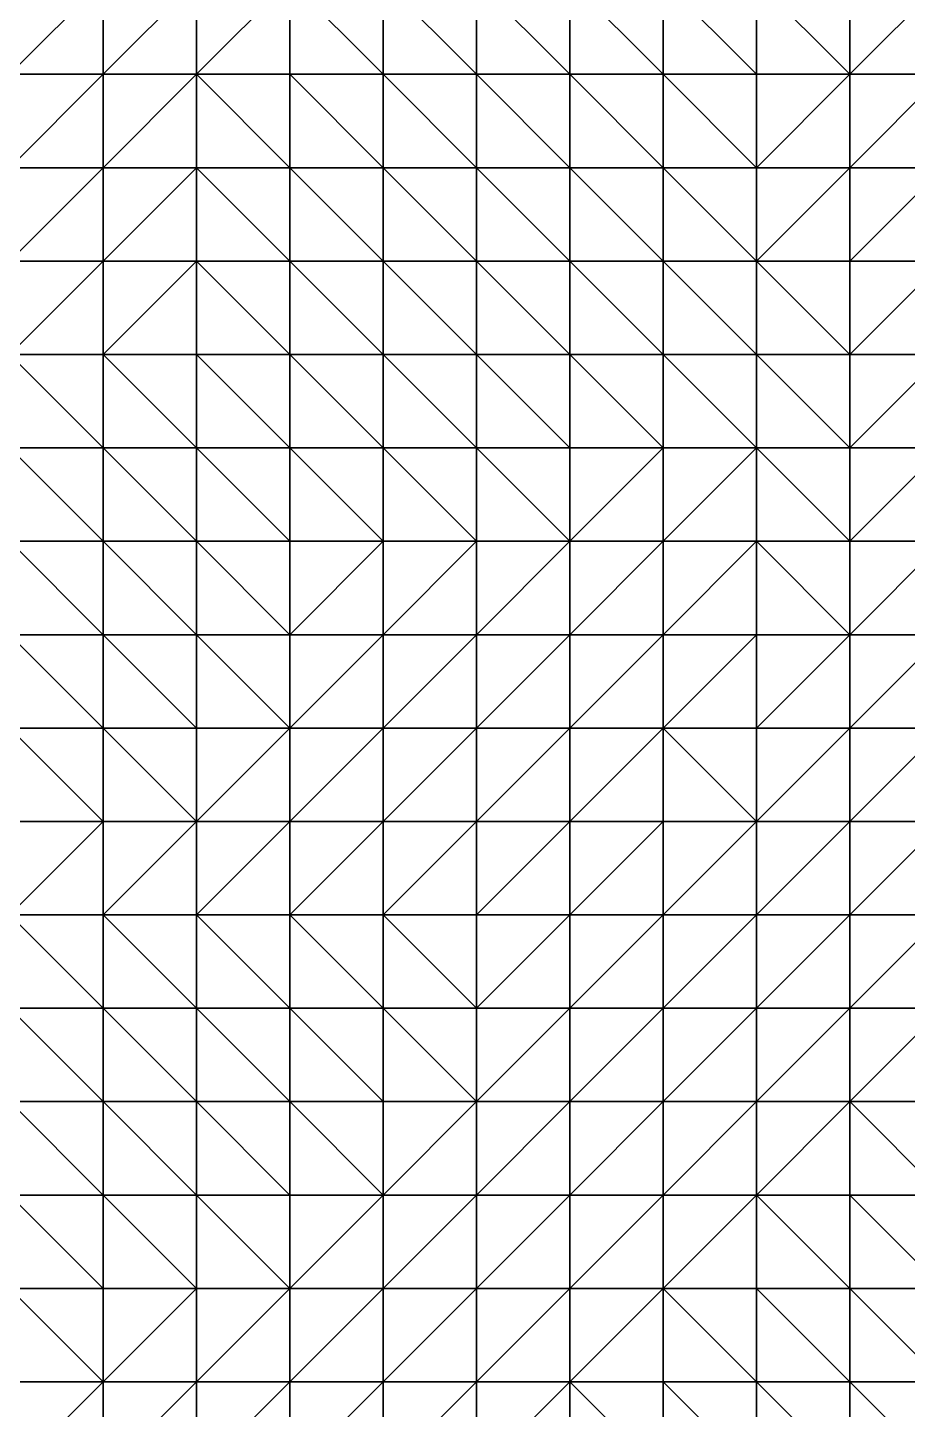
# Model space of a CAD drawing. Header units: metres. Extents: x -315 to 301, y -240 to 232.
# Drawn here: x 70.5 to 145.9, y -122.4 to -4 of the extents above; entities that cross this region are included whole.
import ezdxf

# ---------------------------------------------------------------- set-up
doc = ezdxf.new("R2010")
doc.units = ezdxf.units.M

msp = doc.modelspace()

# ---------------------------------------------------------------- linework, layer by layer
for points in [[(69, -8, -318.751), (77, -8, -323.4569), (77, 0, -309.8098), (77.0001, 0.0001, -309.8098)], [(69, -8, -318.751), (77, 0, -309.8098), (69, 0, -309.8098), (69.0001, 0.0001, -309.8098)], [(77, -8, -323.4569), (85, -8, -326.2804), (85, 0, -309.3393), (85.0001, 0.0001, -309.3392)], [(77, -8, -323.4569), (85, 0, -309.3393), (77, 0, -309.8098), (77.0001, 0.0001, -309.8098)], [(85, -8, -326.2804), (93, -8, -326.2804), (93, 0, -308.3981), (93.0001, 0.0001, -308.398)], [(85, -8, -326.2804), (93, 0, -308.3981), (85, 0, -309.3393), (85.0001, 0.0001, -309.3392)], [(93, 0, -308.3981), (101, -8, -322.9863), (101, 0, -306.5157), (101.0001, 0.0001, -306.5156)], [(93, 0, -308.3981), (93, -8, -326.2804), (101, -8, -322.9863), (101.0001, -7.9999, -322.9862)], [(101, 0, -306.5157), (109, -8, -316.8687), (109, 0, -303.6922), (109.0001, 0.0001, -303.6921)], [(101, 0, -306.5157), (101, -8, -322.9863), (109, -8, -316.8687), (109.0001, -7.9999, -316.8686)], [(109, 0, -303.6922), (117, -8, -311.2216), (117, 0, -300.8687), (117.0001, 0.0001, -300.8686)], [(109, 0, -303.6922), (109, -8, -316.8687), (117, -8, -311.2216), (117.0001, -7.9999, -311.2215)], [(117, 0, -300.8687), (125, -8, -306.9863), (125, 0, -300.3981), (125.0001, 0.0001, -300.398)], [(117, 0, -300.8687), (117, -8, -311.2216), (125, -8, -306.9863), (125.0001, -7.9999, -306.9862)], [(125, 0, -300.3981), (133, -8, -305.104), (133, 0, -301.3393), (133.0001, 0.0001, -301.3392)], [(125, 0, -300.3981), (125, -8, -306.9863), (133, -8, -305.104), (133.0001, -7.9999, -305.1039)], [(133, 0, -301.3393), (141, -8, -306.5157), (141, 0, -303.2216), (141.0001, 0.0001, -303.2215)], [(133, 0, -301.3393), (133, -8, -305.104), (141, -8, -306.5157), (141.0001, -7.9999, -306.5156)], [(141, -8, -306.5157), (149, -8, -314.9863), (149, 0, -308.3981), (149.0001, 0.0001, -308.398)], [(141, -8, -306.5157), (149, 0, -308.3981), (141, 0, -303.2216), (141.0001, 0.0001, -303.2215)], [(69, -16, -345.5745), (77, -16, -352.6334), (77, -8, -323.4569), (77.0001, -7.9999, -323.4568)], [(69, -16, -345.5745), (77, -8, -323.4569), (69, -8, -318.751), (69.0001, -7.9999, -318.7509)], [(77, -16, -352.6334), (85, -16, -355.4569), (85, -8, -326.2804), (85.0001, -7.9999, -326.2803)], [(77, -16, -352.6334), (85, -8, -326.2804), (77, -8, -323.4569), (77.0001, -7.9999, -323.4568)], [(85, -8, -326.2804), (93, -16, -354.5157), (93, -8, -326.2804), (93.0001, -7.9999, -326.2803)], [(85, -8, -326.2804), (85, -16, -355.4569), (93, -16, -354.5157), (93.0001, -15.9999, -354.5156)], [(93, -8, -326.2804), (101, -16, -348.8687), (101, -8, -322.9863), (101.0001, -7.9999, -322.9862)], [(93, -8, -326.2804), (93, -16, -354.5157), (101, -16, -348.8687), (101.0001, -15.9999, -348.8686)], [(101, -8, -322.9863), (109, -16, -341.3393), (109, -8, -316.8687), (109.0001, -7.9999, -316.8686)], [(101, -8, -322.9863), (101, -16, -348.8687), (109, -16, -341.3393), (109.0001, -15.9999, -341.3392)], [(109, -8, -316.8687), (117, -16, -332.8687), (117, -8, -311.2216), (117.0001, -7.9999, -311.2215)], [(109, -8, -316.8687), (109, -16, -341.3393), (117, -16, -332.8687), (117.0001, -15.9999, -332.8686)], [(117, -8, -311.2216), (125, -16, -325.3393), (125, -8, -306.9863), (125.0001, -7.9999, -306.9862)], [(117, -8, -311.2216), (117, -16, -332.8687), (125, -16, -325.3393), (125.0001, -15.9999, -325.3392)], [(125, -8, -306.9863), (133, -16, -318.751), (133, -8, -305.104), (133.0001, -7.9999, -305.1039)], [(125, -8, -306.9863), (125, -16, -325.3393), (133, -16, -318.751), (133.0001, -15.9999, -318.7509)], [(133, -16, -318.751), (141, -16, -319.6922), (141, -8, -306.5157), (141.0001, -7.9999, -306.5156)], [(133, -16, -318.751), (141, -8, -306.5157), (133, -8, -305.104), (133.0001, -7.9999, -305.1039)], [(141, -16, -319.6922), (149, -16, -333.8098), (149, -8, -314.9863), (149.0001, -7.9999, -314.9862)], [(141, -16, -319.6922), (149, -8, -314.9863), (141, -8, -306.5157), (141.0001, -7.9999, -306.5156)], [(69, -24, -373.8098), (77, -24, -378.9863), (77, -16, -352.6334), (77.0001, -15.9999, -352.6333)], [(69, -24, -373.8098), (77, -16, -352.6334), (69, -16, -345.5745), (69.0001, -15.9999, -345.5745)], [(77, -24, -378.9863), (85, -24, -380.8687), (85, -16, -355.4569), (85.0001, -15.9999, -355.4568)], [(77, -24, -378.9863), (85, -16, -355.4569), (77, -16, -352.6334), (77.0001, -15.9999, -352.6333)], [(85, -16, -355.4569), (93, -24, -378.9863), (93, -16, -354.5157), (93.0001, -15.9999, -354.5156)], [(85, -16, -355.4569), (85, -24, -380.8687), (93, -24, -378.9863), (93.0001, -23.9999, -378.9862)], [(93, -16, -354.5157), (101, -24, -373.8098), (101, -16, -348.8687), (101.0001, -15.9999, -348.8686)], [(93, -16, -354.5157), (93, -24, -378.9863), (101, -24, -373.8098), (101.0001, -23.9999, -373.8098)], [(101, -16, -348.8687), (109, -24, -367.2216), (109, -16, -341.3393), (109.0001, -15.9999, -341.3392)], [(101, -16, -348.8687), (101, -24, -373.8098), (109, -24, -367.2216), (109.0001, -23.9999, -367.2215)], [(109, -16, -341.3393), (117, -24, -361.104), (117, -16, -332.8687), (117.0001, -15.9999, -332.8686)], [(109, -16, -341.3393), (109, -24, -367.2216), (117, -24, -361.104), (117.0001, -23.9999, -361.1039)], [(117, -16, -332.8687), (125, -24, -354.0451), (125, -16, -325.3393), (125.0001, -15.9999, -325.3392)], [(117, -16, -332.8687), (117, -24, -361.104), (125, -24, -354.0451), (125.0001, -23.9999, -354.045)], [(125, -16, -325.3393), (133, -24, -346.0451), (133, -16, -318.751), (133.0001, -15.9999, -318.7509)], [(125, -16, -325.3393), (125, -24, -354.0451), (133, -24, -346.0451), (133.0001, -23.9999, -346.045)], [(133, -24, -346.0451), (141, -24, -346.9863), (141, -16, -319.6922), (141.0001, -15.9999, -319.6921)], [(133, -24, -346.0451), (141, -16, -319.6922), (133, -16, -318.751), (133.0001, -15.9999, -318.7509)], [(141, -24, -346.9863), (149, -24, -360.6334), (149, -16, -333.8098), (149.0001, -15.9999, -333.8098)], [(141, -24, -346.9863), (149, -16, -333.8098), (141, -16, -319.6922), (141.0001, -15.9999, -319.6921)], [(69, -32, -389.3393), (77, -32, -393.104), (77, -24, -378.9863), (77.0001, -23.9999, -378.9862)], [(69, -32, -389.3393), (77, -24, -378.9863), (69, -24, -373.8098), (69.0001, -23.9999, -373.8098)], [(77, -32, -393.104), (85, -32, -394.9863), (85, -24, -380.8687), (85.0001, -23.9999, -380.8686)], [(77, -32, -393.104), (85, -24, -380.8687), (77, -24, -378.9863), (77.0001, -23.9999, -378.9862)], [(85, -24, -380.8687), (93, -32, -393.104), (93, -24, -378.9863), (93.0001, -23.9999, -378.9862)], [(85, -24, -380.8687), (85, -32, -394.9863), (93, -32, -393.104), (93.0001, -31.9999, -393.1039)], [(93, -24, -378.9863), (101, -32, -388.8687), (101, -24, -373.8098), (101.0001, -23.9999, -373.8098)], [(93, -24, -378.9863), (93, -32, -393.104), (101, -32, -388.8687), (101.0001, -31.9999, -388.8686)], [(101, -24, -373.8098), (109, -32, -384.1628), (109, -24, -367.2216), (109.0001, -23.9999, -367.2215)], [(101, -24, -373.8098), (101, -32, -388.8687), (109, -32, -384.1628), (109.0001, -31.9999, -384.1627)], [(109, -24, -367.2216), (117, -32, -381.8098), (117, -24, -361.104), (117.0001, -23.9999, -361.1039)], [(109, -24, -367.2216), (109, -32, -384.1628), (117, -32, -381.8098), (117.0001, -31.9999, -381.8098)], [(117, -24, -361.104), (125, -32, -378.0451), (125, -24, -354.0451), (125.0001, -23.9999, -354.045)], [(117, -24, -361.104), (117, -32, -381.8098), (125, -32, -378.0451), (125.0001, -31.9999, -378.045)], [(125, -24, -354.0451), (133, -32, -372.3981), (133, -24, -346.0451), (133.0001, -23.9999, -346.045)], [(125, -24, -354.0451), (125, -32, -378.0451), (133, -32, -372.3981), (133.0001, -31.9999, -372.398)], [(133, -24, -346.0451), (141, -32, -371.4569), (141, -24, -346.9863), (141.0001, -23.9999, -346.9862)], [(133, -24, -346.0451), (133, -32, -372.3981), (141, -32, -371.4569), (141.0001, -31.9999, -371.4568)], [(141, -32, -371.4569), (149, -32, -380.8687), (149, -24, -360.6334), (149.0001, -23.9999, -360.6333)], [(141, -32, -371.4569), (149, -24, -360.6334), (141, -24, -346.9863), (141.0001, -23.9999, -346.9862)], [(69, -32, -389.3393), (77, -40, -394.9863), (77, -32, -393.104), (77.0001, -31.9999, -393.1039)], [(69, -32, -389.3393), (69, -40, -391.2216), (77, -40, -394.9863), (77.0001, -39.9999, -394.9862)], [(77, -32, -393.104), (85, -40, -396.8687), (85, -32, -394.9863), (85.0001, -31.9999, -394.9862)], [(77, -32, -393.104), (77, -40, -394.9863), (85, -40, -396.8687), (85.0001, -39.9999, -396.8686)], [(85, -32, -394.9863), (93, -40, -396.3981), (93, -32, -393.104), (93.0001, -31.9999, -393.1039)], [(85, -32, -394.9863), (85, -40, -396.8687), (93, -40, -396.3981), (93.0001, -39.9999, -396.398)], [(93, -32, -393.104), (101, -40, -394.0451), (101, -32, -388.8687), (101.0001, -31.9999, -388.8686)], [(93, -32, -393.104), (93, -40, -396.3981), (101, -40, -394.0451), (101.0001, -39.9999, -394.045)], [(101, -32, -388.8687), (109, -40, -390.2804), (109, -32, -384.1628), (109.0001, -31.9999, -384.1627)], [(101, -32, -388.8687), (101, -40, -394.0451), (109, -40, -390.2804), (109.0001, -39.9999, -390.2803)], [(109, -32, -384.1628), (117, -40, -386.9863), (117, -32, -381.8098), (117.0001, -31.9999, -381.8098)], [(109, -32, -384.1628), (109, -40, -390.2804), (117, -40, -386.9863), (117.0001, -39.9999, -386.9862)], [(117, -32, -381.8098), (125, -40, -383.2216), (125, -32, -378.0451), (125.0001, -31.9999, -378.045)], [(117, -32, -381.8098), (117, -40, -386.9863), (125, -40, -383.2216), (125.0001, -39.9999, -383.2215)], [(125, -32, -378.0451), (133, -40, -378.0451), (133, -32, -372.3981), (133.0001, -31.9999, -372.398)], [(125, -32, -378.0451), (125, -40, -383.2216), (133, -40, -378.0451), (133.0001, -39.9999, -378.045)], [(133, -32, -372.3981), (141, -40, -377.5745), (141, -32, -371.4569), (141.0001, -31.9999, -371.4568)], [(133, -32, -372.3981), (133, -40, -378.0451), (141, -40, -377.5745), (141.0001, -39.9999, -377.5745)], [(141, -40, -377.5745), (149, -40, -386.0451), (149, -32, -380.8687), (149.0001, -31.9999, -380.8686)], [(141, -40, -377.5745), (149, -32, -380.8687), (141, -32, -371.4569), (141.0001, -31.9999, -371.4568)], [(69, -40, -391.2216), (77, -48, -387.9275), (77, -40, -394.9863), (77.0001, -39.9999, -394.9862)], [(69, -40, -391.2216), (69, -48, -384.1628), (77, -48, -387.9275), (77.0001, -47.9999, -387.9274)], [(77, -40, -394.9863), (85, -48, -390.2804), (85, -40, -396.8687), (85.0001, -39.9999, -396.8686)], [(77, -40, -394.9863), (77, -48, -387.9275), (85, -48, -390.2804), (85.0001, -47.9999, -390.2803)], [(85, -40, -396.8687), (93, -48, -390.751), (93, -40, -396.3981), (93.0001, -39.9999, -396.398)], [(85, -40, -396.8687), (85, -48, -390.2804), (93, -48, -390.751), (93.0001, -47.9999, -390.7509)], [(93, -40, -396.3981), (101, -48, -388.8687), (101, -40, -394.0451), (101.0001, -39.9999, -394.045)], [(93, -40, -396.3981), (93, -48, -390.751), (101, -48, -388.8687), (101.0001, -47.9999, -388.8686)], [(101, -40, -394.0451), (109, -48, -385.5745), (109, -40, -390.2804), (109.0001, -39.9999, -390.2803)], [(101, -40, -394.0451), (101, -48, -388.8687), (109, -48, -385.5745), (109.0001, -47.9999, -385.5745)], [(109, -40, -390.2804), (117, -48, -380.3981), (117, -40, -386.9863), (117.0001, -39.9999, -386.9862)], [(109, -40, -390.2804), (109, -48, -385.5745), (117, -48, -380.3981), (117.0001, -47.9999, -380.398)], [(125, -40, -383.2216), (117, -40, -386.9863), (117, -48, -380.3981), (117.0001, -47.9999, -380.398)], [(125, -40, -383.2216), (117, -48, -380.3981), (125, -48, -374.751), (125.0001, -47.9999, -374.7509)], [(133, -40, -378.0451), (125, -40, -383.2216), (125, -48, -374.751), (125.0001, -47.9999, -374.7509)], [(133, -40, -378.0451), (125, -48, -374.751), (133, -48, -370.5157), (133.0001, -47.9999, -370.5156)], [(133, -40, -378.0451), (141, -48, -372.8687), (141, -40, -377.5745), (141.0001, -39.9999, -377.5745)], [(133, -40, -378.0451), (133, -48, -370.5157), (141, -48, -372.8687), (141.0001, -47.9999, -372.8686)], [(141, -48, -372.8687), (149, -48, -384.6334), (149, -40, -386.0451), (149.0001, -39.9999, -386.045)], [(141, -48, -372.8687), (149, -40, -386.0451), (141, -40, -377.5745), (141.0001, -39.9999, -377.5745)], [(77, -56, -375.6922), (77, -48, -387.9275), (69, -48, -384.1628), (69.0001, -47.9999, -384.1627)], [(77, -56, -375.6922), (69, -48, -384.1628), (69, -56, -371.9275), (69.0001, -55.9999, -371.9274)], [(85, -56, -378.5157), (85, -48, -390.2804), (77, -48, -387.9275), (77.0001, -47.9999, -387.9274)], [(85, -56, -378.5157), (77, -48, -387.9275), (77, -56, -375.6922), (77.0001, -55.9999, -375.6921)], [(93, -56, -378.9863), (93, -48, -390.751), (85, -48, -390.2804), (85.0001, -47.9999, -390.2803)], [(93, -56, -378.9863), (85, -48, -390.2804), (85, -56, -378.5157), (85.0001, -55.9999, -378.5156)], [(101, -48, -388.8687), (93, -48, -390.751), (93, -56, -378.9863), (93.0001, -55.9999, -378.9862)], [(101, -48, -388.8687), (93, -56, -378.9863), (101, -56, -377.5745), (101.0001, -55.9999, -377.5745)], [(109, -48, -385.5745), (101, -48, -388.8687), (101, -56, -377.5745), (101.0001, -55.9999, -377.5745)], [(109, -48, -385.5745), (101, -56, -377.5745), (109, -56, -373.3393), (109.0001, -55.9999, -373.3392)], [(117, -48, -380.3981), (109, -48, -385.5745), (109, -56, -373.3393), (109.0001, -55.9999, -373.3392)], [(117, -48, -380.3981), (109, -56, -373.3393), (117, -56, -367.6922), (117.0001, -55.9999, -367.6921)], [(125, -48, -374.751), (117, -48, -380.3981), (117, -56, -367.6922), (117.0001, -55.9999, -367.6921)], [(125, -48, -374.751), (117, -56, -367.6922), (125, -56, -361.5745), (125.0001, -55.9999, -361.5745)], [(133, -48, -370.5157), (125, -48, -374.751), (125, -56, -361.5745), (125.0001, -55.9999, -361.5745)], [(133, -48, -370.5157), (125, -56, -361.5745), (133, -56, -359.6922), (133.0001, -55.9999, -359.6921)], [(141, -56, -366.2804), (141, -48, -372.8687), (133, -48, -370.5157), (133.0001, -47.9999, -370.5156)], [(141, -56, -366.2804), (133, -48, -370.5157), (133, -56, -359.6922), (133.0001, -55.9999, -359.6921)], [(141, -56, -366.2804), (149, -56, -383.2216), (149, -48, -384.6334), (149.0001, -47.9999, -384.6333)], [(141, -56, -366.2804), (149, -48, -384.6334), (141, -48, -372.8687), (141.0001, -47.9999, -372.8686)], [(77, -64, -354.5157), (77, -56, -375.6922), (69, -56, -371.9275), (69.0001, -55.9999, -371.9274)], [(77, -64, -354.5157), (69, -56, -371.9275), (69, -64, -351.2216), (69.0001, -63.9999, -351.2215)], [(85, -64, -356.8687), (85, -56, -378.5157), (77, -56, -375.6922), (77.0001, -55.9999, -375.6921)], [(85, -64, -356.8687), (77, -56, -375.6922), (77, -64, -354.5157), (77.0001, -63.9999, -354.5156)], [(93, -64, -356.8687), (93, -56, -378.9863), (85, -56, -378.5157), (85.0001, -55.9999, -378.5156)], [(93, -64, -356.8687), (85, -56, -378.5157), (85, -64, -356.8687), (85.0001, -63.9999, -356.8686)], [(101, -56, -377.5745), (93, -56, -378.9863), (93, -64, -356.8687), (93.0001, -63.9999, -356.8686)], [(101, -56, -377.5745), (93, -64, -356.8687), (101, -64, -354.9863), (101.0001, -63.9999, -354.9862)], [(109, -56, -373.3393), (101, -56, -377.5745), (101, -64, -354.9863), (101.0001, -63.9999, -354.9862)], [(109, -56, -373.3393), (101, -64, -354.9863), (109, -64, -350.751), (109.0001, -63.9999, -350.7509)], [(117, -56, -367.6922), (109, -56, -373.3393), (109, -64, -350.751), (109.0001, -63.9999, -350.7509)], [(117, -56, -367.6922), (109, -64, -350.751), (117, -64, -344.6334), (117.0001, -63.9999, -344.6333)], [(125, -56, -361.5745), (117, -56, -367.6922), (117, -64, -344.6334), (117.0001, -63.9999, -344.6333)], [(125, -56, -361.5745), (117, -64, -344.6334), (125, -64, -340.3981), (125.0001, -63.9999, -340.398)], [(133, -56, -359.6922), (125, -56, -361.5745), (125, -64, -340.3981), (125.0001, -63.9999, -340.398)], [(133, -56, -359.6922), (125, -64, -340.3981), (133, -64, -344.1628), (133.0001, -63.9999, -344.1627)], [(133, -64, -344.1628), (141, -64, -360.6334), (141, -56, -366.2804), (141.0001, -55.9999, -366.2803)], [(133, -64, -344.1628), (141, -56, -366.2804), (133, -56, -359.6922), (133.0001, -55.9999, -359.6921)], [(141, -64, -360.6334), (149, -64, -383.6922), (149, -56, -383.2216), (149.0001, -55.9999, -383.2215)], [(141, -64, -360.6334), (149, -56, -383.2216), (141, -56, -366.2804), (141.0001, -55.9999, -366.2803)], [(77, -72, -327.2216), (77, -64, -354.5157), (69, -64, -351.2216), (69.0001, -63.9999, -351.2215)], [(77, -72, -327.2216), (69, -64, -351.2216), (69, -72, -327.6922), (69.0001, -71.9999, -327.6921)], [(85, -72, -326.2804), (85, -64, -356.8687), (77, -64, -354.5157), (77.0001, -63.9999, -354.5156)], [(85, -72, -326.2804), (77, -64, -354.5157), (77, -72, -327.2216), (77.0001, -71.9999, -327.2215)], [(93, -64, -356.8687), (85, -64, -356.8687), (85, -72, -326.2804), (85.0001, -71.9999, -326.2803)], [(93, -64, -356.8687), (85, -72, -326.2804), (93, -72, -325.3393), (93.0001, -71.9999, -325.3392)], [(101, -64, -354.9863), (93, -64, -356.8687), (93, -72, -325.3393), (93.0001, -71.9999, -325.3392)], [(101, -64, -354.9863), (93, -72, -325.3393), (101, -72, -323.9275), (101.0001, -71.9999, -323.9274)], [(109, -64, -350.751), (101, -64, -354.9863), (101, -72, -323.9275), (101.0001, -71.9999, -323.9274)], [(109, -64, -350.751), (101, -72, -323.9275), (109, -72, -322.5158), (109.0001, -71.9999, -322.5157)], [(117, -64, -344.6334), (109, -64, -350.751), (109, -72, -322.5158), (109.0001, -71.9999, -322.5157)], [(117, -64, -344.6334), (109, -72, -322.5158), (117, -72, -321.5745), (117.0001, -71.9999, -321.5745)], [(125, -64, -340.3981), (117, -64, -344.6334), (117, -72, -321.5745), (117.0001, -71.9999, -321.5745)], [(125, -64, -340.3981), (117, -72, -321.5745), (125, -72, -324.8687), (125.0001, -71.9999, -324.8686)], [(133, -72, -338.9863), (133, -64, -344.1628), (125, -64, -340.3981), (125.0001, -63.9999, -340.398)], [(133, -72, -338.9863), (125, -64, -340.3981), (125, -72, -324.8687), (125.0001, -71.9999, -324.8686)], [(133, -72, -338.9863), (141, -72, -364.8687), (141, -64, -360.6334), (141.0001, -63.9999, -360.6333)], [(133, -72, -338.9863), (141, -64, -360.6334), (133, -64, -344.1628), (133.0001, -63.9999, -344.1627)], [(141, -72, -364.8687), (149, -72, -388.3981), (149, -64, -383.6922), (149.0001, -63.9999, -383.6921)], [(141, -72, -364.8687), (149, -64, -383.6922), (141, -64, -360.6334), (141.0001, -63.9999, -360.6333)], [(77, -72, -327.2216), (69, -72, -327.6922), (69, -80, -315.9275), (69.0001, -79.9999, -315.9274)], [(77, -72, -327.2216), (69, -80, -315.9275), (77, -80, -313.5745), (77.0001, -79.9999, -313.5745)], [(85, -72, -326.2804), (77, -72, -327.2216), (77, -80, -313.5745), (77.0001, -79.9999, -313.5745)], [(85, -72, -326.2804), (77, -80, -313.5745), (85, -80, -311.2216), (85.0001, -79.9999, -311.2215)], [(93, -72, -325.3393), (85, -72, -326.2804), (85, -80, -311.2216), (85.0001, -79.9999, -311.2215)], [(93, -72, -325.3393), (85, -80, -311.2216), (93, -80, -309.8098), (93.0001, -79.9999, -309.8098)], [(101, -72, -323.9275), (93, -72, -325.3393), (93, -80, -309.8098), (93.0001, -79.9999, -309.8098)], [(101, -72, -323.9275), (93, -80, -309.8098), (101, -80, -309.8098), (101.0001, -79.9999, -309.8098)], [(109, -72, -322.5158), (101, -72, -323.9275), (101, -80, -309.8098), (101.0001, -79.9999, -309.8098)], [(109, -72, -322.5158), (101, -80, -309.8098), (109, -80, -311.6922), (109.0001, -79.9999, -311.6921)], [(117, -72, -321.5745), (109, -72, -322.5158), (109, -80, -311.6922), (109.0001, -79.9999, -311.6921)], [(117, -72, -321.5745), (109, -80, -311.6922), (117, -80, -315.9275), (117.0001, -79.9999, -315.9274)], [(117, -80, -315.9275), (125, -80, -327.2216), (125, -72, -324.8687), (125.0001, -71.9999, -324.8686)], [(117, -80, -315.9275), (125, -72, -324.8687), (117, -72, -321.5745), (117.0001, -71.9999, -321.5745)], [(125, -80, -327.2216), (133, -80, -348.8687), (133, -72, -338.9863), (133.0001, -71.9999, -338.9862)], [(125, -80, -327.2216), (133, -72, -338.9863), (125, -72, -324.8687), (125.0001, -71.9999, -324.8686)], [(133, -80, -348.8687), (141, -80, -376.1628), (141, -72, -364.8687), (141.0001, -71.9999, -364.8686)], [(133, -80, -348.8687), (141, -72, -364.8687), (133, -72, -338.9863), (133.0001, -71.9999, -338.9862)], [(141, -80, -376.1628), (149, -80, -394.5157), (149, -72, -388.3981), (149.0001, -71.9999, -388.398)], [(141, -80, -376.1628), (149, -72, -388.3981), (141, -72, -364.8687), (141.0001, -71.9999, -364.8686)], [(69, -80, -315.9275), (77, -88, -312.1628), (77, -80, -313.5745), (77.0001, -79.9999, -313.5745)], [(69, -80, -315.9275), (69, -88, -314.0451), (77, -88, -312.1628), (77.0001, -87.9999, -312.1627)], [(77, -80, -313.5745), (85, -88, -310.2804), (85, -80, -311.2216), (85.0001, -79.9999, -311.2215)], [(77, -80, -313.5745), (77, -88, -312.1628), (85, -88, -310.2804), (85.0001, -87.9999, -310.2803)], [(85, -80, -311.2216), (93, -88, -309.3393), (93, -80, -309.8098), (93.0001, -79.9999, -309.8098)], [(85, -80, -311.2216), (85, -88, -310.2804), (93, -88, -309.3393), (93.0001, -87.9999, -309.3392)], [(93, -80, -309.8098), (101, -88, -310.751), (101, -80, -309.8098), (101.0001, -79.9999, -309.8098)], [(93, -80, -309.8098), (93, -88, -309.3393), (101, -88, -310.751), (101.0001, -87.9999, -310.7509)], [(101, -80, -309.8098), (109, -88, -315.4569), (109, -80, -311.6922), (109.0001, -79.9999, -311.6921)], [(101, -80, -309.8098), (101, -88, -310.751), (109, -88, -315.4569), (109.0001, -87.9999, -315.4568)], [(109, -88, -315.4569), (117, -88, -323.9275), (117, -80, -315.9275), (117.0001, -79.9999, -315.9274)], [(109, -88, -315.4569), (117, -80, -315.9275), (109, -80, -311.6922), (109.0001, -79.9999, -311.6921)], [(117, -88, -323.9275), (125, -88, -340.8687), (125, -80, -327.2216), (125.0001, -79.9999, -327.2215)], [(117, -88, -323.9275), (125, -80, -327.2216), (117, -80, -315.9275), (117.0001, -79.9999, -315.9274)], [(125, -88, -340.8687), (133, -88, -365.8098), (133, -80, -348.8687), (133.0001, -79.9999, -348.8686)], [(125, -88, -340.8687), (133, -80, -348.8687), (125, -80, -327.2216), (125.0001, -79.9999, -327.2215)], [(133, -88, -365.8098), (141, -88, -388.3981), (141, -80, -376.1628), (141.0001, -79.9999, -376.1627)], [(133, -88, -365.8098), (141, -80, -376.1628), (133, -80, -348.8687), (133.0001, -79.9999, -348.8686)], [(141, -88, -388.3981), (149, -88, -399.2216), (149, -80, -394.5157), (149.0001, -79.9999, -394.5156)], [(141, -88, -388.3981), (149, -80, -394.5157), (141, -80, -376.1628), (141.0001, -79.9999, -376.1627)], [(69, -88, -314.0451), (77, -96, -314.5158), (77, -88, -312.1628), (77.0001, -87.9999, -312.1627)], [(69, -88, -314.0451), (69, -96, -315.4569), (77, -96, -314.5158), (77.0001, -95.9999, -314.5157)], [(77, -88, -312.1628), (85, -96, -313.5745), (85, -88, -310.2804), (85.0001, -87.9999, -310.2803)], [(77, -88, -312.1628), (77, -96, -314.5158), (85, -96, -313.5745), (85.0001, -95.9999, -313.5745)], [(85, -88, -310.2804), (93, -96, -313.5745), (93, -88, -309.3393), (93.0001, -87.9999, -309.3392)], [(85, -88, -310.2804), (85, -96, -313.5745), (93, -96, -313.5745), (93.0001, -95.9999, -313.5745)], [(93, -88, -309.3393), (101, -96, -316.8687), (101, -88, -310.751), (101.0001, -87.9999, -310.7509)], [(93, -88, -309.3393), (93, -96, -313.5745), (101, -96, -316.8687), (101.0001, -95.9999, -316.8686)], [(101, -88, -310.751), (109, -96, -323.4569), (109, -88, -315.4569), (109.0001, -87.9999, -315.4568)], [(101, -88, -310.751), (101, -96, -316.8687), (109, -96, -323.4569), (109.0001, -95.9999, -323.4568)], [(109, -96, -323.4569), (117, -96, -337.1039), (117, -88, -323.9275), (117.0001, -87.9999, -323.9274)], [(109, -96, -323.4569), (117, -88, -323.9275), (109, -88, -315.4569), (109.0001, -87.9999, -315.4568)], [(117, -96, -337.1039), (125, -96, -359.2216), (125, -88, -340.8687), (125.0001, -87.9999, -340.8686)], [(117, -96, -337.1039), (125, -88, -340.8687), (117, -88, -323.9275), (117.0001, -87.9999, -323.9274)], [(125, -96, -359.2216), (133, -96, -382.751), (133, -88, -365.8098), (133.0001, -87.9999, -365.8098)], [(125, -96, -359.2216), (133, -88, -365.8098), (125, -88, -340.8687), (125.0001, -87.9999, -340.8686)], [(133, -96, -382.751), (141, -96, -396.8687), (141, -88, -388.3981), (141.0001, -87.9999, -388.398)], [(133, -96, -382.751), (141, -88, -388.3981), (133, -88, -365.8098), (133.0001, -87.9999, -365.8098)], [(141, -96, -396.8687), (149, -96, -401.5745), (149, -88, -399.2216), (149.0001, -87.9999, -399.2215)], [(141, -96, -396.8687), (149, -88, -399.2216), (141, -88, -388.3981), (141.0001, -87.9999, -388.398)], [(69, -96, -315.4569), (77, -104, -315.4569), (77, -96, -314.5158), (77.0001, -95.9999, -314.5157)], [(69, -96, -315.4569), (69, -104, -314.9863), (77, -104, -315.4569), (77.0001, -103.9999, -315.4568)], [(77, -96, -314.5158), (85, -104, -315.9275), (85, -96, -313.5745), (85.0001, -95.9999, -313.5745)], [(77, -96, -314.5158), (77, -104, -315.4569), (85, -104, -315.9275), (85.0001, -103.9999, -315.9274)], [(85, -96, -313.5745), (93, -104, -317.8098), (93, -96, -313.5745), (93.0001, -95.9999, -313.5745)], [(85, -96, -313.5745), (85, -104, -315.9275), (93, -104, -317.8098), (93.0001, -103.9999, -317.8098)], [(93, -96, -313.5745), (101, -104, -323.4569), (101, -96, -316.8687), (101.0001, -95.9999, -316.8686)], [(93, -96, -313.5745), (93, -104, -317.8098), (101, -104, -323.4569), (101.0001, -103.9999, -323.4568)], [(101, -104, -323.4569), (109, -104, -335.6922), (109, -96, -323.4569), (109.0001, -95.9999, -323.4568)], [(101, -104, -323.4569), (109, -96, -323.4569), (101, -96, -316.8687), (101.0001, -95.9999, -316.8686)], [(109, -104, -335.6922), (117, -104, -355.9275), (117, -96, -337.1039), (117.0001, -95.9999, -337.1039)], [(109, -104, -335.6922), (117, -96, -337.1039), (109, -96, -323.4569), (109.0001, -95.9999, -323.4568)], [(117, -104, -355.9275), (125, -104, -378.5157), (125, -96, -359.2216), (125.0001, -95.9999, -359.2215)], [(117, -104, -355.9275), (125, -96, -359.2216), (117, -96, -337.1039), (117.0001, -95.9999, -337.1039)], [(125, -104, -378.5157), (133, -104, -394.0451), (133, -96, -382.751), (133.0001, -95.9999, -382.7509)], [(125, -104, -378.5157), (133, -96, -382.751), (125, -96, -359.2216), (125.0001, -95.9999, -359.2215)], [(133, -104, -394.0451), (141, -104, -400.6334), (141, -96, -396.8687), (141.0001, -95.9999, -396.8686)], [(133, -104, -394.0451), (141, -96, -396.8687), (133, -96, -382.751), (133.0001, -95.9999, -382.7509)], [(141, -96, -396.8687), (149, -104, -402.5157), (149, -96, -401.5745), (149.0001, -95.9999, -401.5745)], [(141, -96, -396.8687), (141, -104, -400.6334), (149, -104, -402.5157), (149.0001, -103.9999, -402.5156)], [(69, -104, -314.9863), (77, -112, -313.104), (77, -104, -315.4569), (77.0001, -103.9999, -315.4568)], [(69, -104, -314.9863), (69, -112, -311.2216), (77, -112, -313.104), (77.0001, -111.9999, -313.1039)], [(77, -104, -315.4569), (85, -112, -315.4569), (85, -104, -315.9275), (85.0001, -103.9999, -315.9274)], [(77, -104, -315.4569), (77, -112, -313.104), (85, -112, -315.4569), (85.0001, -111.9999, -315.4568)], [(85, -104, -315.9275), (93, -112, -322.0451), (93, -104, -317.8098), (93.0001, -103.9999, -317.8098)], [(85, -104, -315.9275), (85, -112, -315.4569), (93, -112, -322.0451), (93.0001, -111.9999, -322.045)], [(93, -112, -322.0451), (101, -112, -335.2216), (101, -104, -323.4569), (101.0001, -103.9999, -323.4568)], [(93, -112, -322.0451), (101, -104, -323.4569), (93, -104, -317.8098), (93.0001, -103.9999, -317.8098)], [(101, -112, -335.2216), (109, -112, -354.9863), (109, -104, -335.6922), (109.0001, -103.9999, -335.6921)], [(101, -112, -335.2216), (109, -104, -335.6922), (101, -104, -323.4569), (101.0001, -103.9999, -323.4568)], [(109, -112, -354.9863), (117, -112, -376.6334), (117, -104, -355.9275), (117.0001, -103.9999, -355.9274)], [(109, -112, -354.9863), (117, -104, -355.9275), (109, -104, -335.6922), (109.0001, -103.9999, -335.6921)], [(117, -112, -376.6334), (125, -112, -392.1628), (125, -104, -378.5157), (125.0001, -103.9999, -378.5156)], [(117, -112, -376.6334), (125, -104, -378.5157), (117, -104, -355.9275), (117.0001, -103.9999, -355.9274)], [(125, -112, -392.1628), (133, -112, -399.6922), (133, -104, -394.0451), (133.0001, -103.9999, -394.045)], [(125, -112, -392.1628), (133, -104, -394.0451), (125, -104, -378.5157), (125.0001, -103.9999, -378.5156)], [(133, -104, -394.0451), (141, -112, -402.0451), (141, -104, -400.6334), (141.0001, -103.9999, -400.6333)], [(133, -104, -394.0451), (133, -112, -399.6922), (141, -112, -402.0451), (141.0001, -111.9999, -402.045)], [(141, -104, -400.6334), (149, -112, -402.5157), (149, -104, -402.5157), (149.0001, -103.9999, -402.5156)], [(141, -104, -400.6334), (141, -112, -402.0451), (149, -112, -402.5157), (149.0001, -111.9999, -402.5156)], [(69, -112, -311.2216), (77, -120, -311.2216), (77, -112, -313.104), (77.0001, -111.9999, -313.1039)], [(69, -112, -311.2216), (69, -120, -306.9863), (77, -120, -311.2216), (77.0001, -119.9999, -311.2215)], [(77, -120, -311.2216), (85, -120, -320.1628), (85, -112, -315.4569), (85.0001, -111.9999, -315.4568)], [(77, -120, -311.2216), (85, -112, -315.4569), (77, -112, -313.104), (77.0001, -111.9999, -313.1039)], [(85, -120, -320.1628), (93, -120, -335.2216), (93, -112, -322.0451), (93.0001, -111.9999, -322.045)], [(85, -120, -320.1628), (93, -112, -322.0451), (85, -112, -315.4569), (85.0001, -111.9999, -315.4568)], [(93, -120, -335.2216), (101, -120, -355.9275), (101, -112, -335.2216), (101.0001, -111.9999, -335.2215)], [(93, -120, -335.2216), (101, -112, -335.2216), (93, -112, -322.0451), (93.0001, -111.9999, -322.045)], [(101, -120, -355.9275), (109, -120, -376.6334), (109, -112, -354.9863), (109.0001, -111.9999, -354.9862)], [(101, -120, -355.9275), (109, -112, -354.9863), (101, -112, -335.2216), (101.0001, -111.9999, -335.2215)], [(109, -120, -376.6334), (117, -120, -391.2216), (117, -112, -376.6334), (117.0001, -111.9999, -376.6333)], [(109, -120, -376.6334), (117, -112, -376.6334), (109, -112, -354.9863), (109.0001, -111.9999, -354.9862)], [(117, -120, -391.2216), (125, -120, -398.2804), (125, -112, -392.1628), (125.0001, -111.9999, -392.1627)], [(117, -120, -391.2216), (125, -112, -392.1628), (117, -112, -376.6334), (117.0001, -111.9999, -376.6333)], [(125, -112, -392.1628), (133, -120, -401.104), (133, -112, -399.6922), (133.0001, -111.9999, -399.6921)], [(125, -112, -392.1628), (125, -120, -398.2804), (133, -120, -401.104), (133.0001, -119.9999, -401.1039)], [(133, -112, -399.6922), (141, -120, -401.5745), (141, -112, -402.0451), (141.0001, -111.9999, -402.045)], [(133, -112, -399.6922), (133, -120, -401.104), (141, -120, -401.5745), (141.0001, -119.9999, -401.5745)], [(141, -112, -402.0451), (149, -120, -401.5745), (149, -112, -402.5157), (149.0001, -111.9999, -402.5156)], [(141, -112, -402.0451), (141, -120, -401.5745), (149, -120, -401.5745), (149.0001, -119.9999, -401.5745)], [(69, -128, -312.1628), (77, -128, -322.9863), (77, -120, -311.2216), (77.0001, -119.9999, -311.2215)], [(69, -128, -312.1628), (77, -120, -311.2216), (69, -120, -306.9863), (69.0001, -119.9999, -306.9862)], [(77, -128, -322.9863), (85, -128, -339.4569), (85, -120, -320.1628), (85.0001, -119.9999, -320.1627)], [(77, -128, -322.9863), (85, -120, -320.1628), (77, -120, -311.2216), (77.0001, -119.9999, -311.2215)], [(85, -128, -339.4569), (93, -128, -359.6922), (93, -120, -335.2216), (93.0001, -119.9999, -335.2215)], [(85, -128, -339.4569), (93, -120, -335.2216), (85, -120, -320.1628), (85.0001, -119.9999, -320.1627)], [(93, -128, -359.6922), (101, -128, -378.5157), (101, -120, -355.9275), (101.0001, -119.9999, -355.9274)], [(93, -128, -359.6922), (101, -120, -355.9275), (93, -120, -335.2216), (93.0001, -119.9999, -335.2215)], [(101, -128, -378.5157), (109, -128, -391.2216), (109, -120, -376.6334), (109.0001, -119.9999, -376.6333)], [(101, -128, -378.5157), (109, -120, -376.6334), (101, -120, -355.9275), (101.0001, -119.9999, -355.9274)], [(109, -128, -391.2216), (117, -128, -397.8098), (117, -120, -391.2216), (117.0001, -119.9999, -391.2215)], [(109, -128, -391.2216), (117, -120, -391.2216), (109, -120, -376.6334), (109.0001, -119.9999, -376.6333)], [(117, -120, -391.2216), (125, -128, -400.1628), (125, -120, -398.2804), (125.0001, -119.9999, -398.2803)], [(117, -120, -391.2216), (117, -128, -397.8098), (125, -128, -400.1628), (125.0001, -127.9999, -400.1627)], [(125, -120, -398.2804), (133, -128, -401.104), (133, -120, -401.104), (133.0001, -119.9999, -401.1039)], [(125, -120, -398.2804), (125, -128, -400.1628), (133, -128, -401.104), (133.0001, -127.9999, -401.1039)], [(133, -120, -401.104), (141, -128, -401.104), (141, -120, -401.5745), (141.0001, -119.9999, -401.5745)], [(133, -120, -401.104), (133, -128, -401.104), (141, -128, -401.104), (141.0001, -127.9999, -401.1039)], [(141, -120, -401.5745), (149, -128, -400.1628), (149, -120, -401.5745), (149.0001, -119.9999, -401.5745)], [(141, -120, -401.5745), (141, -128, -401.104), (149, -128, -400.1628), (149.0001, -127.9999, -400.1627)]]:
    msp.add_3dface(points)

doc.saveas('drawing.dxf')
